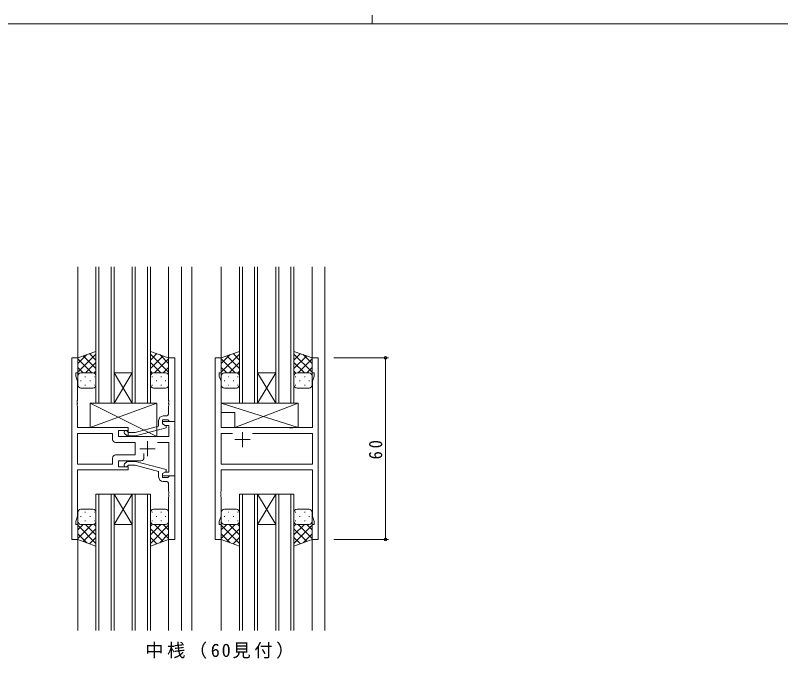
# Model space of a CAD drawing. Units: millimetres on the paper. Extents: x -420 to 373, y -297 to 267.
# Drawn here: x -150.5 to 102.3, y 54.8 to 267.2 of the extents above; entities that cross this region are included whole.
import ezdxf

# ---------------------------------------------------------------- set-up
doc = ezdxf.new("R2010")
doc.units = ezdxf.units.MM
for name, color, linetype, lineweight in [('0-1_YKK_ZWAK', 7, 'Continuous', 9), ('0-3_YKK_11', 7, 'Continuous', 9), ('0-4_YKK_12', 2, 'Continuous', 9), ('0-5_YKK_13', 4, 'Continuous', 9), ('0-7_YKK_D', 6, 'Continuous', 9)]:
    doc.layers.add(name, color=color, linetype=linetype, lineweight=lineweight)
doc.layers.add('0-2_USER1', color=3, linetype='Continuous')
doc.styles.add('ＭＳ ゴシック', font='')
doc.styles.get('ＭＳ ゴシック').set_extended_font_data('MS Gothic')

msp = doc.modelspace()

# ---------------------------------------------------------------- linework, layer by layer
at = {"layer": '0-1_YKK_ZWAK'}
for p, q in [((-32.686, 267.2), (-32.686, 264.4)), ((352.3, 264.4), (-417.7, 264.4))]:
    msp.add_line(p, q, dxfattribs=at)
at = {"layer": '0-3_YKK_11'}
for p, q in [((-131.865, 154.102), (-131.865, 94.102)), ((-129.864, 154.102), (-131.865, 154.102)), ((-129.864, 149.102), (-129.864, 154.102)), ((-99.865, 154.102), (-99.865, 140.06)), ((-97.865, 154.102), (-99.865, 154.102)), ((-97.865, 133.102), (-97.865, 154.102)), ((-84.465, 154.102), (-82.465, 154.102)), ((-84.465, 94.102), (-84.465, 154.102)), ((-82.465, 154.102), (-82.465, 149.102)), ((-52.465, 154.102), (-50.465, 154.102)), ((-52.465, 149.102), (-52.465, 154.102)), ((-50.465, 154.102), (-50.465, 94.102)), ((-130.565, 149.102), (-129.864, 149.102)), ((-130.565, 148.102), (-130.565, 149.102)), ((-129.935, 146.371), (-130.565, 148.102)), ((-83.165, 149.102), (-83.165, 148.102)), ((-82.465, 149.102), (-83.165, 149.102)), ((-83.165, 148.102), (-82.534, 146.371)), ((-51.764, 149.102), (-52.465, 149.102)), ((-52.395, 146.371), (-51.764, 148.102)), ((-51.764, 148.102), (-51.764, 149.102)), ((-129.935, 140.06), (-129.935, 146.371)), ((-82.534, 146.371), (-82.534, 131.102)), ((-52.395, 131.102), (-52.395, 146.371)), ((-130.055, 139.877), (-129.935, 140.06)), ((-130.055, 139.327), (-130.055, 139.877)), ((-129.935, 139.143), (-130.055, 139.327)), ((-130.055, 138.877), (-129.935, 139.06)), ((-129.935, 139.06), (-129.935, 139.143)), ((-99.865, 140.06), (-99.745, 139.877)), ((-99.745, 139.327), (-99.865, 139.143)), ((-99.865, 139.143), (-99.865, 139.06)), ((-99.865, 139.06), (-99.745, 138.877)), ((-99.745, 139.877), (-99.745, 139.327)), ((-130.055, 138.327), (-130.055, 138.877)), ((-129.935, 138.143), (-130.055, 138.327)), ((-129.935, 131.102), (-129.935, 138.143)), ((-99.745, 138.327), (-99.865, 138.143)), ((-99.865, 138.143), (-99.865, 135.902)), ((-99.745, 138.877), (-99.745, 138.327)), ((-100.865, 134.902), (-101.664, 134.902)), ((-103.165, 131.581), (-110.926, 129.502)), ((-103.165, 133.402), (-103.165, 131.581)), ((-101.865, 133.602), (-100.065, 133.602)), ((-101.865, 132.302), (-101.865, 133.602)), ((-101.865, 133.102), (-101.865, 132.302)), ((-97.865, 133.102), (-101.865, 133.102)), ((-100.664, 131.609), (-101.865, 132.302)), ((-101.865, 132.302), (-100.998, 131.802)), ((-100.998, 131.802), (-99.794, 131.802)), ((-100.664, 131.009), (-100.664, 131.609)), ((-100.065, 133.602), (-99.865, 133.402)), ((-99.865, 133.402), (-99.565, 133.102)), ((-99.794, 131.802), (-99.794, 128.102)), ((-99.565, 133.102), (-97.865, 133.102)), ((-97.865, 115.102), (-97.865, 133.102)), ((-113.265, 131.102), (-129.935, 131.102)), ((-129.935, 129.172), (-129.935, 119.032)), ((-118.395, 129.172), (-129.935, 129.172)), ((-118.395, 129.172), (-129.935, 129.172)), ((-118.395, 127.172), (-118.395, 129.172)), ((-116.465, 130.102), (-113.265, 130.102)), ((-116.465, 128.102), (-116.465, 130.102)), ((-114.389, 129.077), (-113.613, 128.302)), ((-113.116, 129.502), (-113.54, 129.926)), ((-113.265, 130.102), (-113.265, 131.102)), ((-110.926, 129.502), (-113.116, 129.502)), ((-110.768, 128.302), (-100.664, 131.009)), ((-82.534, 131.102), (-60.135, 131.102)), ((-82.534, 129.172), (-78.815, 129.172)), ((-82.534, 119.032), (-82.534, 129.172)), ((-75.465, 129.602), (-75.465, 124.602)), ((-72.114, 129.172), (-52.395, 129.172)), ((-72.114, 129.172), (-52.395, 129.172)), ((-60.135, 131.102), (-59.944, 130.959)), ((-59.944, 130.959), (-58.985, 130.959)), ((-58.985, 130.959), (-58.794, 131.102)), ((-58.794, 131.102), (-52.395, 131.102)), ((-52.395, 129.172), (-52.395, 119.032)), ((-99.794, 128.102), (-116.465, 128.102)), ((-113.613, 128.302), (-110.768, 128.302)), ((-106.865, 126.602), (-106.865, 121.602)), ((-72.965, 127.102), (-77.965, 127.102)), ((-110.865, 126.172), (-117.395, 126.172)), ((-110.865, 122.032), (-110.865, 126.172)), ((-109.365, 124.102), (-104.365, 124.102)), ((-103.514, 126.172), (-99.794, 126.172)), ((-99.794, 126.172), (-99.794, 116.402)), ((-117.395, 122.032), (-110.865, 122.032)), ((-108.015, 121.102), (-108.015, 122.54)), ((-129.935, 119.032), (-118.395, 119.032)), ((-118.395, 119.032), (-118.395, 121.032)), ((-116.465, 120.102), (-109.015, 120.102)), ((-116.465, 118.102), (-116.465, 120.102)), ((-114.388, 119.126), (-113.613, 119.902)), ((-113.613, 119.902), (-110.767, 119.902)), ((-110.767, 119.902), (-100.664, 117.195)), ((-52.395, 119.032), (-82.534, 119.032)), ((-129.935, 117.102), (-113.265, 117.102)), ((-129.935, 101.833), (-129.935, 117.102)), ((-113.265, 118.102), (-116.465, 118.102)), ((-113.116, 118.702), (-113.54, 118.277)), ((-113.265, 117.102), (-113.265, 118.102)), ((-110.925, 118.702), (-113.116, 118.702)), ((-103.164, 116.622), (-110.925, 118.702)), ((-103.164, 114.802), (-103.164, 116.622)), ((-100.998, 116.402), (-101.865, 115.902)), ((-100.664, 116.595), (-101.864, 115.902)), ((-99.794, 116.402), (-100.998, 116.402)), ((-100.664, 117.195), (-100.664, 116.595)), ((-82.534, 117.102), (-82.534, 110.06)), ((-52.395, 117.102), (-82.534, 117.102)), ((-52.395, 101.833), (-52.395, 117.102)), ((-101.865, 115.902), (-101.865, 115.102)), ((-101.865, 115.102), (-97.865, 115.102)), ((-101.864, 115.902), (-101.864, 114.602)), ((-101.864, 114.602), (-100.064, 114.602)), ((-100.064, 114.602), (-99.864, 114.802)), ((-99.864, 114.802), (-99.564, 115.102)), ((-99.564, 115.102), (-97.864, 115.102)), ((-97.864, 115.102), (-97.864, 94.102)), ((-100.864, 113.302), (-101.664, 113.302)), ((-99.864, 110.06), (-99.864, 112.302)), ((-99.744, 109.877), (-99.864, 110.06)), ((-99.864, 109.143), (-99.744, 109.327)), ((-99.864, 109.06), (-99.864, 109.143)), ((-99.744, 108.877), (-99.864, 109.06)), ((-99.744, 109.327), (-99.744, 109.877)), ((-99.744, 108.327), (-99.744, 108.877)), ((-82.534, 110.06), (-82.655, 109.877)), ((-82.655, 109.877), (-82.655, 109.327)), ((-82.655, 109.327), (-82.534, 109.143)), ((-82.534, 109.06), (-82.655, 108.877)), ((-82.655, 108.877), (-82.655, 108.327)), ((-82.534, 109.143), (-82.534, 109.06)), ((-99.864, 108.143), (-99.744, 108.327)), ((-99.864, 94.102), (-99.864, 108.143)), ((-82.655, 108.327), (-82.534, 108.143)), ((-82.534, 108.143), (-82.534, 101.833)), ((-130.565, 100.102), (-129.935, 101.833)), ((-82.534, 101.833), (-83.165, 100.102)), ((-51.764, 100.102), (-52.395, 101.833)), ((-130.565, 99.102), (-130.565, 100.102)), ((-129.864, 99.102), (-130.565, 99.102)), ((-129.864, 94.102), (-129.864, 99.102)), ((-83.165, 100.102), (-83.165, 99.102)), ((-83.165, 99.102), (-82.465, 99.102)), ((-82.465, 99.102), (-82.465, 94.102)), ((-52.465, 99.102), (-51.764, 99.102)), ((-52.465, 94.102), (-52.465, 99.102)), ((-51.764, 99.102), (-51.764, 100.102)), ((-131.865, 94.102), (-129.864, 94.102)), ((-97.864, 94.102), (-99.864, 94.102)), ((-82.465, 94.102), (-84.465, 94.102)), ((-50.465, 94.102), (-52.465, 94.102))]:
    msp.add_line(p, q, dxfattribs=at)
for centre, radius, start, end in [((-101.664, 133.402), 1.5, 90, 179.99998), ((-100.865, 135.902), 1, 270, 359.99998), ((-113.965, 129.502), 0.6, 44.99998, 225), ((-117.395, 127.172), 1, 180, 269.99998), ((-117.395, 121.032), 1, 90, 179.99998), ((-113.964, 118.702), 0.6, 134.99998, 315), ((-109.015, 121.102), 1, 270, 359.99998), ((-101.664, 114.802), 1.5, 180, 269.99998), ((-100.864, 112.302), 1, 0, 89.99998)]:
    msp.add_arc(centre, radius, start, end, dxfattribs=at)
at = {"layer": '0-4_YKK_12'}
for p, q in [((-129.863, 184.102), (-129.863, 154.102)), ((-123.865, 184.102), (-123.865, 139.101)), ((-122.865, 139.101), (-122.865, 184.102)), ((-118.865, 184.102), (-118.865, 139.101)), ((-117.865, 139.101), (-117.865, 184.102)), ((-111.865, 184.102), (-111.865, 139.101)), ((-110.865, 139.101), (-110.865, 184.102)), ((-106.865, 184.102), (-106.865, 139.101)), ((-105.865, 139.101), (-105.865, 184.102)), ((-99.863, 184.102), (-99.863, 154.102)), ((-95.663, 184.102), (-95.663, 64.102)), ((-92.162, 184.102), (-92.162, 64.102)), ((-82.463, 184.102), (-82.463, 154.102)), ((-76.465, 184.102), (-76.465, 139.101)), ((-75.465, 139.101), (-75.465, 184.102)), ((-71.465, 184.102), (-71.465, 139.101)), ((-70.465, 139.101), (-70.465, 184.102)), ((-64.465, 184.102), (-64.465, 139.101)), ((-63.465, 139.101), (-63.465, 184.102)), ((-59.465, 184.102), (-59.465, 139.101)), ((-58.465, 139.101), (-58.465, 184.102)), ((-52.463, 184.102), (-52.463, 154.102)), ((-48.263, 184.102), (-48.263, 64.102)), ((-111.865, 139.101), (-117.865, 149.101)), ((-117.865, 139.101), (-111.865, 149.101)), ((-117.865, 149.101), (-111.865, 149.101)), ((-64.465, 139.101), (-70.465, 149.101)), ((-70.465, 139.101), (-64.465, 149.101)), ((-70.465, 149.101), (-64.465, 149.101)), ((-123.865, 139.101), (-117.865, 139.101)), ((-117.865, 139.101), (-111.865, 139.101)), ((-111.865, 139.101), (-105.865, 139.101)), ((-76.465, 139.101), (-70.465, 139.101)), ((-70.465, 139.101), (-64.465, 139.101)), ((-64.465, 139.101), (-58.465, 139.101)), ((-117.865, 109.101), (-123.865, 109.101)), ((-123.865, 109.101), (-123.865, 64.102)), ((-122.865, 64.102), (-122.865, 109.101)), ((-118.865, 109.101), (-118.865, 64.102)), ((-111.865, 109.101), (-117.865, 99.101)), ((-117.865, 109.101), (-111.865, 99.101)), ((-117.865, 109.101), (-111.865, 109.101)), ((-117.865, 64.102), (-117.865, 109.101)), ((-105.865, 109.101), (-111.865, 109.101)), ((-111.865, 109.101), (-111.865, 64.102)), ((-110.865, 64.102), (-110.865, 109.101)), ((-106.865, 109.101), (-106.865, 64.102)), ((-105.865, 64.102), (-105.865, 109.101)), ((-70.465, 109.101), (-76.465, 109.101)), ((-76.465, 109.101), (-76.465, 64.102)), ((-75.465, 64.102), (-75.465, 109.101)), ((-71.465, 109.101), (-71.465, 64.102)), ((-64.465, 109.101), (-70.465, 99.101)), ((-70.465, 109.101), (-64.465, 99.101)), ((-70.465, 109.101), (-64.465, 109.101)), ((-70.465, 64.102), (-70.465, 109.101)), ((-58.465, 109.101), (-64.465, 109.101)), ((-64.465, 109.101), (-64.465, 64.102)), ((-63.465, 64.102), (-63.465, 109.101)), ((-59.465, 109.101), (-59.465, 64.102)), ((-58.465, 64.102), (-58.465, 109.101)), ((-117.865, 99.101), (-111.865, 99.101)), ((-70.465, 99.101), (-64.465, 99.101)), ((-129.863, 94.102), (-129.863, 64.102)), ((-99.863, 94.102), (-99.863, 64.102)), ((-82.463, 94.102), (-82.463, 64.102)), ((-52.463, 94.102), (-52.463, 64.102))]:
    msp.add_line(p, q, dxfattribs=at)
at = {"layer": '0-5_YKK_13'}
for p, q in [((-123.866, 156.245), (-129.866, 154.102)), ((-129.866, 149.37), (-123.866, 155.37)), ((-129.866, 152.198), (-126.906, 155.159)), ((-123.866, 150.55), (-128.062, 154.746)), ((-123.866, 153.379), (-125.978, 155.49)), ((-123.866, 147.88), (-123.866, 156.245)), ((-105.865, 156.245), (-99.865, 154.102)), ((-105.865, 147.88), (-105.865, 156.245)), ((-105.865, 153.379), (-103.753, 155.49)), ((-99.865, 149.37), (-105.865, 155.37)), ((-105.865, 150.55), (-101.669, 154.746)), ((-99.865, 152.198), (-102.825, 155.159)), ((-76.466, 156.245), (-82.466, 154.102)), ((-82.466, 149.37), (-76.466, 155.37)), ((-82.466, 152.198), (-79.506, 155.159)), ((-76.466, 150.55), (-80.662, 154.746)), ((-76.466, 153.379), (-78.578, 155.49)), ((-76.466, 147.88), (-76.466, 156.245)), ((-58.465, 156.245), (-52.465, 154.102)), ((-58.465, 147.88), (-58.465, 156.245)), ((-58.465, 153.379), (-56.353, 155.49)), ((-52.465, 149.37), (-58.465, 155.37)), ((-58.465, 150.55), (-54.269, 154.746)), ((-52.465, 152.198), (-55.425, 155.159)), ((-129.866, 154.102), (-129.866, 148.102)), ((-125.246, 149.102), (-129.866, 153.722)), ((-127.306, 149.102), (-123.866, 152.542)), ((-102.425, 149.102), (-105.865, 152.542)), ((-104.485, 149.102), (-99.865, 153.722)), ((-99.865, 154.102), (-99.865, 148.102)), ((-82.466, 154.102), (-82.466, 148.102)), ((-77.846, 149.102), (-82.466, 153.722)), ((-79.906, 149.102), (-76.466, 152.542)), ((-55.025, 149.102), (-58.465, 152.542)), ((-57.085, 149.102), (-52.465, 153.722)), ((-52.465, 154.102), (-52.465, 148.102)), ((-128.075, 149.102), (-129.866, 150.893)), ((-124.534, 149.045), (-123.866, 149.713)), ((-105.197, 149.045), (-105.865, 149.713)), ((-101.656, 149.102), (-99.865, 150.893)), ((-80.675, 149.102), (-82.466, 150.893)), ((-77.134, 149.045), (-76.466, 149.713)), ((-57.797, 149.045), (-58.465, 149.713)), ((-54.256, 149.102), (-52.465, 150.893)), ((-129.866, 145.102), (-129.866, 148.102)), ((-128.866, 149.102), (-125.266, 149.102)), ((-128.466, 149.102), (-124.866, 149.102)), ((-127.531, 147.88), (-127.331, 147.88)), ((-124.501, 147.88), (-124.301, 147.88)), ((-123.866, 148.102), (-123.866, 145.102)), ((-105.865, 148.102), (-105.865, 145.102)), ((-105.23, 147.88), (-105.43, 147.88)), ((-101.265, 149.102), (-104.865, 149.102)), ((-100.865, 149.102), (-104.465, 149.102)), ((-102.2, 147.88), (-102.4, 147.88)), ((-99.865, 145.102), (-99.865, 148.102)), ((-82.466, 145.102), (-82.466, 148.102)), ((-81.466, 149.102), (-77.866, 149.102)), ((-81.066, 149.102), (-77.466, 149.102)), ((-80.131, 147.88), (-79.931, 147.88)), ((-77.101, 147.88), (-76.901, 147.88)), ((-76.466, 148.102), (-76.466, 145.102)), ((-58.465, 148.102), (-58.465, 145.102)), ((-57.83, 147.88), (-58.03, 147.88)), ((-53.865, 149.102), (-57.465, 149.102)), ((-53.465, 149.102), (-57.065, 149.102)), ((-54.8, 147.88), (-55, 147.88)), ((-52.465, 145.102), (-52.465, 148.102)), ((-128.946, 146.465), (-128.746, 146.465)), ((-124.866, 144.102), (-128.866, 144.102)), ((-127.531, 145.05), (-127.331, 145.05)), ((-125.916, 146.465), (-125.716, 146.465)), ((-124.501, 145.05), (-124.301, 145.05)), ((-105.23, 145.05), (-105.43, 145.05)), ((-104.865, 144.102), (-100.865, 144.102)), ((-103.815, 146.465), (-104.015, 146.465)), ((-102.2, 145.05), (-102.4, 145.05)), ((-100.785, 146.465), (-100.985, 146.465)), ((-81.546, 146.465), (-81.346, 146.465)), ((-77.466, 144.102), (-81.466, 144.102)), ((-80.131, 145.05), (-79.931, 145.05)), ((-78.516, 146.465), (-78.316, 146.465)), ((-77.101, 145.05), (-76.901, 145.05)), ((-57.83, 145.05), (-58.03, 145.05)), ((-57.465, 144.102), (-53.465, 144.102)), ((-56.415, 146.465), (-56.615, 146.465)), ((-54.8, 145.05), (-55, 145.05)), ((-53.385, 146.465), (-53.585, 146.465)), ((-125.765, 139.102), (-103.765, 139.102)), ((-125.765, 131.102), (-125.765, 139.102)), ((-103.765, 128.102), (-125.765, 139.102)), ((-125.765, 131.102), (-103.765, 139.102)), ((-103.765, 139.102), (-103.765, 128.102)), ((-57.039, 139.101), (-82.535, 139.101)), ((-78.039, 131.102), (-57.039, 139.101)), ((-57.039, 139.101), (-57.039, 131.102)), ((-78.039, 136.101), (-82.535, 136.101)), ((-78.039, 136.101), (-78.039, 131.102)), ((-113.265, 131.102), (-125.765, 131.102)), ((-113.265, 128.102), (-113.265, 131.102)), ((-57.039, 131.102), (-78.039, 131.102)), ((-103.765, 128.102), (-113.265, 128.102)), ((-124.866, 104.102), (-128.866, 104.102)), ((-104.865, 104.102), (-100.865, 104.102)), ((-77.466, 104.102), (-81.466, 104.102)), ((-57.465, 104.102), (-53.465, 104.102)), ((-129.866, 103.102), (-129.866, 100.102)), ((-128.946, 101.738), (-128.746, 101.738)), ((-127.531, 103.153), (-127.331, 103.153)), ((-125.916, 101.738), (-125.716, 101.738)), ((-124.501, 103.153), (-124.301, 103.153)), ((-123.866, 100.102), (-123.866, 103.102)), ((-105.865, 100.102), (-105.865, 103.102)), ((-105.23, 103.153), (-105.43, 103.153)), ((-103.815, 101.738), (-104.015, 101.738)), ((-102.2, 103.153), (-102.4, 103.153)), ((-100.785, 101.738), (-100.985, 101.738)), ((-99.865, 103.102), (-99.865, 100.102)), ((-82.466, 103.102), (-82.466, 100.102)), ((-81.546, 101.738), (-81.346, 101.738)), ((-80.131, 103.153), (-79.931, 103.153)), ((-78.516, 101.738), (-78.316, 101.738)), ((-77.101, 103.153), (-76.901, 103.153)), ((-76.466, 100.102), (-76.466, 103.102)), ((-58.465, 100.102), (-58.465, 103.102)), ((-57.83, 103.153), (-58.03, 103.153)), ((-56.415, 101.738), (-56.615, 101.738)), ((-54.8, 103.153), (-55, 103.153)), ((-53.385, 101.738), (-53.585, 101.738)), ((-52.465, 103.102), (-52.465, 100.102)), ((-129.866, 94.102), (-129.866, 100.102)), ((-128.075, 99.102), (-129.866, 97.31)), ((-125.246, 99.102), (-129.866, 94.482)), ((-129.866, 98.833), (-123.866, 92.834)), ((-128.866, 99.102), (-125.266, 99.102)), ((-128.466, 99.102), (-124.866, 99.102)), ((-127.531, 100.323), (-127.331, 100.323)), ((-127.306, 99.102), (-123.866, 95.662)), ((-124.534, 99.158), (-123.866, 98.49)), ((-124.501, 100.323), (-124.301, 100.323)), ((-123.866, 100.323), (-123.866, 91.959)), ((-105.865, 100.323), (-105.865, 91.959)), ((-105.197, 99.158), (-105.865, 98.49)), ((-102.425, 99.102), (-105.865, 95.662)), ((-99.865, 98.833), (-105.865, 92.834)), ((-105.23, 100.323), (-105.43, 100.323)), ((-101.265, 99.102), (-104.865, 99.102)), ((-104.485, 99.102), (-99.865, 94.482)), ((-100.865, 99.102), (-104.465, 99.102)), ((-102.2, 100.323), (-102.4, 100.323)), ((-101.656, 99.102), (-99.865, 97.31)), ((-99.865, 94.102), (-99.865, 100.102)), ((-82.466, 94.102), (-82.466, 100.102)), ((-80.675, 99.102), (-82.466, 97.31)), ((-77.846, 99.102), (-82.466, 94.482)), ((-82.466, 98.833), (-76.466, 92.834)), ((-81.466, 99.102), (-77.866, 99.102)), ((-81.066, 99.102), (-77.466, 99.102)), ((-80.131, 100.323), (-79.931, 100.323)), ((-79.906, 99.102), (-76.466, 95.662)), ((-77.134, 99.158), (-76.466, 98.49)), ((-77.101, 100.323), (-76.901, 100.323)), ((-76.466, 100.323), (-76.466, 91.959)), ((-58.465, 100.323), (-58.465, 91.959)), ((-57.797, 99.158), (-58.465, 98.49)), ((-55.025, 99.102), (-58.465, 95.662)), ((-52.465, 98.833), (-58.465, 92.834)), ((-57.83, 100.323), (-58.03, 100.323)), ((-53.865, 99.102), (-57.465, 99.102)), ((-57.085, 99.102), (-52.465, 94.482)), ((-53.465, 99.102), (-57.065, 99.102)), ((-54.8, 100.323), (-55, 100.323)), ((-54.256, 99.102), (-52.465, 97.31)), ((-52.465, 94.102), (-52.465, 100.102)), ((-123.866, 97.653), (-128.062, 93.457)), ((-105.865, 97.653), (-101.669, 93.457)), ((-76.466, 97.653), (-80.662, 93.457)), ((-58.465, 97.653), (-54.269, 93.457)), ((-129.866, 96.005), (-126.906, 93.044)), ((-123.866, 91.959), (-129.866, 94.102)), ((-123.866, 94.825), (-125.978, 92.713)), ((-105.865, 94.825), (-103.753, 92.713)), ((-105.865, 91.959), (-99.865, 94.102)), ((-99.865, 96.005), (-102.825, 93.044)), ((-82.466, 96.005), (-79.506, 93.044)), ((-76.466, 91.959), (-82.466, 94.102)), ((-76.466, 94.825), (-78.578, 92.713)), ((-58.465, 94.825), (-56.353, 92.713)), ((-58.465, 91.959), (-52.465, 94.102)), ((-52.465, 96.005), (-55.425, 93.044))]:
    msp.add_line(p, q, dxfattribs=at)
msp.add_lwpolyline([(-57.039, 131.102), (-82.535, 139.101), (-82.535, 136.101)], dxfattribs=at)
for centre, start, end in [((-128.866, 148.102), 89.99998, 179.99998), ((-128.866, 148.102), 89.99998, 179.99998), ((-124.866, 148.102), 359.99998, 89.99998), ((-124.866, 148.102), 359.99998, 89.99998), ((-104.865, 148.102), 89.99998, 179.99998), ((-104.865, 148.102), 89.99998, 179.99998), ((-100.865, 148.102), 359.99998, 89.99998), ((-100.865, 148.102), 359.99998, 89.99998), ((-81.466, 148.102), 89.99998, 179.99998), ((-81.466, 148.102), 89.99998, 179.99998), ((-77.466, 148.102), 359.99998, 89.99998), ((-77.466, 148.102), 359.99998, 89.99998), ((-57.465, 148.102), 89.99998, 179.99998), ((-57.465, 148.102), 89.99998, 179.99998), ((-53.465, 148.102), 359.99998, 89.99998), ((-53.465, 148.102), 359.99998, 89.99998), ((-128.866, 145.102), 179.99998, 269.99998), ((-124.866, 145.102), 269.99998, 359.99998), ((-104.865, 145.102), 179.99998, 269.99998), ((-100.865, 145.102), 269.99998, 359.99998), ((-81.466, 145.102), 179.99998, 269.99998), ((-77.466, 145.102), 269.99998, 359.99998), ((-57.465, 145.102), 179.99998, 269.99998), ((-53.465, 145.102), 269.99998, 359.99998), ((-128.866, 103.102), 90, 180), ((-124.866, 103.102), 0, 90), ((-104.865, 103.102), 90, 180), ((-100.865, 103.102), 0, 90), ((-81.466, 103.102), 90, 180), ((-77.466, 103.102), 0, 90), ((-57.465, 103.102), 90, 180), ((-53.465, 103.102), 0, 90), ((-128.866, 100.102), 180, 270), ((-128.866, 100.102), 180, 270), ((-124.866, 100.102), 270, 0), ((-124.866, 100.102), 270, 0), ((-104.865, 100.102), 180, 270), ((-104.865, 100.102), 180, 270), ((-100.865, 100.102), 270, 0), ((-100.865, 100.102), 270, 0), ((-81.466, 100.102), 180, 270), ((-81.466, 100.102), 180, 270), ((-77.466, 100.102), 270, 0), ((-77.466, 100.102), 270, 0), ((-57.465, 100.102), 180, 270), ((-57.465, 100.102), 180, 270), ((-53.465, 100.102), 270, 0), ((-53.465, 100.102), 270, 0)]:
    msp.add_arc(centre, 1, start, end, dxfattribs=at)
at = {"layer": '0-7_YKK_D'}
for p, q in [((-45.263, 154.102), (-27.263, 154.102)), ((-28.263, 154.102), (-28.263, 94.102)), ((-45.263, 94.102), (-27.263, 94.102))]:
    msp.add_line(p, q, dxfattribs=at)
for centre in [(-28.263, 154.102), (-28.263, 94.102)]:
    msp.add_circle(centre, 0.425, dxfattribs=at)

# ---------------------------------------------------------------- texts
at = {"layer": '0-2_USER1', "insert": (-107.549, 54.77), "char_height": 4.399, "attachment_point": 7, "style": 'ＭＳ ゴシック'}
msp.add_mtext('\\T1.2;中桟（60見付）', dxfattribs=at)
at = {"layer": '0-7_YKK_D', "color": 3, "insert": (-29.263, 120.582), "char_height": 4.399, "attachment_point": 7, "rotation": 90, "style": 'ＭＳ ゴシック'}
msp.add_mtext('\\T1.36;\\W0.9;60', dxfattribs=at)

doc.saveas('drawing.dxf')
